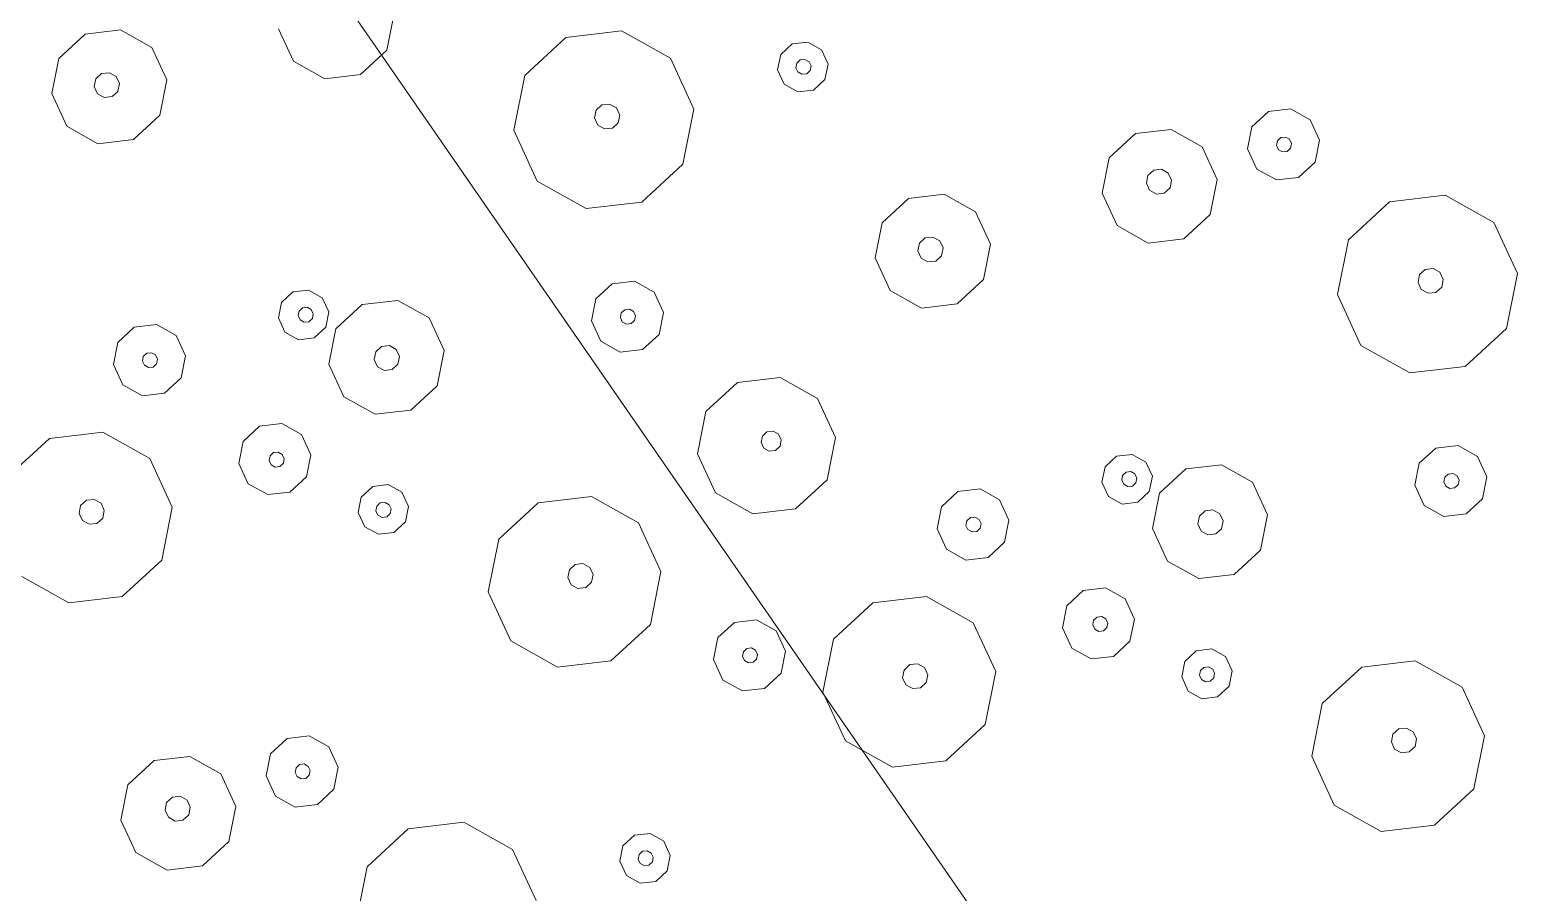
# Model space of a CAD drawing. Header units: metres. Extents: x -2858 to 512, y -1995 to 1252.
# Drawn here: x -475.796 to -472.506, y -135.746 to -133.844 of the extents above; entities that cross this region are included whole.
import ezdxf

# ---------------------------------------------------------------- set-up
doc = ezdxf.new("R2010")
doc.units = ezdxf.units.M
doc.layers.add('Calque commun', color=7, linetype='Continuous')

# ---------------------------------------------------------------- blocks, each defined once
blk = doc.blocks.new('pattern')
at = {"layer": 'Calque commun', "color": 54, "linetype": 'Continuous', "lineweight": 9}
for p, q in [((63.6463, 65.0178), (63.7485, 65.0782)), ((63.7485, 65.0782), (63.8666, 65.0669)), ((63.8666, 65.0669), (63.9555, 64.9884)), ((63.5991, 64.909), (63.6463, 65.0178)), ((63.9555, 64.9884), (63.9813, 64.8726)), ((63.7512, 64.9106), (63.7661, 64.9194)), ((63.7661, 64.9194), (63.7834, 64.9178)), ((63.7834, 64.9178), (63.7963, 64.9063)), ((63.6249, 64.7931), (63.5991, 64.909)), ((63.7444, 64.8948), (63.7512, 64.9106)), ((63.7481, 64.8779), (63.7444, 64.8948)), ((63.8001, 64.8894), (63.7932, 64.8736)), ((63.7963, 64.9063), (63.8001, 64.8894)), ((63.7611, 64.8664), (63.7481, 64.8779)), ((63.7783, 64.8648), (63.7611, 64.8664)), ((63.7932, 64.8736), (63.7783, 64.8648)), ((63.9813, 64.8726), (63.9341, 64.7637)), ((63.7138, 64.7146), (63.6249, 64.7931)), ((63.9341, 64.7637), (63.832, 64.7034)), ((63.832, 64.7034), (63.7138, 64.7146)), ((63.2166, 64.6405), (63.2592, 64.6656)), ((63.2592, 64.6656), (63.3084, 64.6609)), ((63.3084, 64.6609), (63.3455, 64.6282)), ((63.197, 64.5951), (63.2166, 64.6405)), ((63.3455, 64.6282), (63.3562, 64.5799)), ((63.2077, 64.5469), (63.197, 64.5951)), ((63.2592, 64.59), (63.2633, 64.5995)), ((63.2614, 64.5798), (63.2592, 64.59)), ((63.2633, 64.5995), (63.2722, 64.6048)), ((63.2722, 64.6048), (63.2826, 64.6038)), ((63.2826, 64.6038), (63.2903, 64.5969)), ((63.2926, 64.5868), (63.2885, 64.5773)), ((63.2903, 64.5969), (63.2926, 64.5868)), ((63.2692, 64.573), (63.2614, 64.5798)), ((63.2795, 64.572), (63.2692, 64.573)), ((63.2885, 64.5773), (63.2795, 64.572)), ((63.3562, 64.5799), (63.3366, 64.5346)), ((63.2448, 64.5141), (63.2077, 64.5469)), ((63.3366, 64.5346), (63.294, 64.5094)), ((63.9109, 64.5069), (63.9407, 64.5245)), ((63.9407, 64.5245), (63.9752, 64.5212)), ((63.9752, 64.5212), (64.0011, 64.4983)), ((63.294, 64.5094), (63.2448, 64.5141)), ((63.8972, 64.4752), (63.9109, 64.5069)), ((63.9407, 64.4819), (63.9497, 64.4872)), ((63.9497, 64.4872), (63.96, 64.4862)), ((63.96, 64.4862), (63.9678, 64.4793)), ((64.0011, 64.4983), (64.0087, 64.4645)), ((62.8376, 64.3913), (62.944, 64.4541)), ((62.944, 64.4541), (63.0671, 64.4424)), ((63.9047, 64.4414), (63.8972, 64.4752)), ((63.9366, 64.4724), (63.9407, 64.4819)), ((63.9389, 64.4623), (63.9366, 64.4724)), ((63.9467, 64.4554), (63.9389, 64.4623)), ((63.957, 64.4544), (63.9467, 64.4554)), ((63.9659, 64.4597), (63.957, 64.4544)), ((63.9701, 64.4692), (63.9659, 64.4597)), ((63.9678, 64.4793), (63.9701, 64.4692)), ((64.0087, 64.4645), (63.9949, 64.4328)), ((63.0671, 64.4424), (63.1597, 64.3606)), ((63.9306, 64.4185), (63.9047, 64.4414)), ((63.9949, 64.4328), (63.9651, 64.4152)), ((62.7884, 64.2779), (62.8376, 64.3913)), ((63.9651, 64.4152), (63.9306, 64.4185)), ((63.1597, 64.3606), (63.1866, 64.2399)), ((63.6022, 64.3359), (63.6703, 64.3761)), ((63.6703, 64.3761), (63.7491, 64.3686)), ((63.7491, 64.3686), (63.8084, 64.3162)), ((63.5707, 64.2633), (63.6022, 64.3359)), ((63.8084, 64.3162), (63.8256, 64.239)), ((63.9699, 64.2702), (64.0125, 64.2953)), ((64.0125, 64.2953), (64.0617, 64.2907)), ((64.0617, 64.2907), (64.0988, 64.2579)), ((62.8153, 64.1572), (62.7884, 64.2779)), ((62.9496, 64.2622), (62.9565, 64.278)), ((62.9534, 64.2453), (62.9496, 64.2622)), ((62.9565, 64.278), (62.9714, 64.2868)), ((62.9714, 64.2868), (62.9886, 64.2852)), ((62.9886, 64.2852), (63.0016, 64.2737)), ((63.0054, 64.2568), (62.9985, 64.241)), ((63.0016, 64.2737), (63.0054, 64.2568)), ((63.5879, 64.1861), (63.5707, 64.2633)), ((63.671, 64.2556), (63.6779, 64.2715)), ((63.6747, 64.2387), (63.671, 64.2556)), ((63.6779, 64.2715), (63.6928, 64.2803)), ((63.6928, 64.2803), (63.71, 64.2786)), ((63.71, 64.2786), (63.723, 64.2672)), ((63.723, 64.2672), (63.7267, 64.2503)), ((63.9503, 64.2249), (63.9699, 64.2702)), ((64.0988, 64.2579), (64.1096, 64.2097)), ((62.9664, 64.2338), (62.9534, 64.2453)), ((62.9836, 64.2322), (62.9664, 64.2338)), ((62.9985, 64.241), (62.9836, 64.2322)), ((63.1866, 64.2399), (63.1374, 64.1265)), ((63.6877, 64.2272), (63.6747, 64.2387)), ((63.7049, 64.2256), (63.6877, 64.2272)), ((63.7198, 64.2344), (63.7049, 64.2256)), ((63.7267, 64.2503), (63.7198, 64.2344)), ((63.8256, 64.239), (63.7941, 64.1664)), ((63.961, 64.1766), (63.9503, 64.2249)), ((64.0112, 64.2227), (64.0153, 64.2322)), ((64.0134, 64.2125), (64.0112, 64.2227)), ((64.0153, 64.2322), (64.0242, 64.2375)), ((64.0242, 64.2375), (64.0346, 64.2365)), ((64.0346, 64.2365), (64.0424, 64.2296)), ((64.0424, 64.2296), (64.0446, 64.2195)), ((64.0212, 64.2057), (64.0134, 64.2125)), ((64.0315, 64.2047), (64.0212, 64.2057)), ((64.0405, 64.2099), (64.0315, 64.2047)), ((64.0446, 64.2195), (64.0405, 64.2099)), ((64.1096, 64.2097), (64.0899, 64.1643)), ((62.908, 64.0754), (62.8153, 64.1572)), ((63.6472, 64.1337), (63.5879, 64.1861)), ((63.7941, 64.1664), (63.726, 64.1262)), ((63.9981, 64.1439), (63.961, 64.1766)), ((64.0899, 64.1643), (64.0473, 64.1392)), ((64.2603, 64.1194), (64.3625, 64.1797)), ((64.3625, 64.1797), (64.4806, 64.1685)), ((64.4806, 64.1685), (64.5696, 64.09)), ((63.1374, 64.1265), (63.031, 64.0637)), ((63.726, 64.1262), (63.6472, 64.1337)), ((64.0473, 64.1392), (63.9981, 64.1439)), ((63.7085, 64.0894), (63.7383, 64.107)), ((63.7383, 64.107), (63.7728, 64.1037)), ((63.7728, 64.1037), (63.7987, 64.0808)), ((64.2131, 64.0106), (64.2603, 64.1194)), ((63.031, 64.0637), (62.908, 64.0754)), ((63.6948, 64.0576), (63.7085, 64.0894)), ((63.7304, 64.0573), (63.7346, 64.0668)), ((63.7346, 64.0668), (63.7435, 64.0721)), ((63.7435, 64.0721), (63.7538, 64.0711)), ((63.7538, 64.0711), (63.7616, 64.0642)), ((63.7616, 64.0642), (63.7639, 64.0541)), ((63.7987, 64.0808), (63.8063, 64.047)), ((64.5696, 64.09), (64.5954, 63.9741)), ((63.7023, 64.0238), (63.6948, 64.0576)), ((63.7327, 64.0471), (63.7304, 64.0573)), ((63.7405, 64.0402), (63.7327, 64.0471)), ((63.7508, 64.0393), (63.7405, 64.0402)), ((63.7597, 64.0445), (63.7508, 64.0393)), ((63.7639, 64.0541), (63.7597, 64.0445)), ((63.8063, 64.047), (63.7925, 64.0152)), ((63.7282, 64.0009), (63.7023, 64.0238)), ((63.7627, 63.9977), (63.7282, 64.0009)), ((63.7925, 64.0152), (63.7627, 63.9977)), ((64.2389, 63.8947), (64.2131, 64.0106)), ((64.3584, 63.9963), (64.3653, 64.0122)), ((64.3622, 63.9795), (64.3584, 63.9963)), ((64.3653, 64.0122), (64.3802, 64.021)), ((64.3802, 64.021), (64.3974, 64.0194)), ((64.3974, 64.0194), (64.4104, 64.0079)), ((64.4104, 64.0079), (64.4142, 63.991)), ((64.3751, 63.968), (64.3622, 63.9795)), ((64.3924, 63.9664), (64.3751, 63.968)), ((64.4073, 63.9752), (64.3924, 63.9664)), ((64.4142, 63.991), (64.4073, 63.9752)), ((64.5954, 63.9741), (64.5482, 63.8653)), ((63.9919, 63.9184), (64.0344, 63.9435)), ((64.0344, 63.9435), (64.0837, 63.9388)), ((64.0837, 63.9388), (64.1207, 63.9061)), ((62.91, 63.8697), (62.9526, 63.8949)), ((62.9526, 63.8949), (63.0018, 63.8902)), ((63.9722, 63.873), (63.9919, 63.9184)), ((64.1207, 63.9061), (64.1315, 63.8578)), ((64.3279, 63.8162), (64.2389, 63.8947)), ((62.8903, 63.8244), (62.91, 63.8697)), ((63.0018, 63.8902), (63.0388, 63.8574)), ((63.9829, 63.8247), (63.9722, 63.873)), ((64.0344, 63.8679), (64.0385, 63.8774)), ((64.0367, 63.8577), (64.0344, 63.8679)), ((64.0385, 63.8774), (64.0475, 63.8827)), ((64.0475, 63.8827), (64.0578, 63.8817)), ((64.0578, 63.8817), (64.0656, 63.8748)), ((64.0678, 63.8647), (64.0637, 63.8552)), ((64.0656, 63.8748), (64.0678, 63.8647)), ((64.5482, 63.8653), (64.446, 63.8049)), ((65.0416, 63.8545), (65.0714, 63.8721)), ((65.0714, 63.8721), (65.1058, 63.8688)), ((65.1058, 63.8688), (65.1318, 63.8459)), ((62.9525, 63.8192), (62.9566, 63.8288)), ((62.9566, 63.8288), (62.9656, 63.834)), ((62.9656, 63.834), (62.9759, 63.8331)), ((62.9759, 63.8331), (62.9837, 63.8262)), ((63.0388, 63.8574), (63.0496, 63.8092)), ((64.0444, 63.8509), (64.0367, 63.8577)), ((64.0548, 63.8499), (64.0444, 63.8509)), ((64.0637, 63.8552), (64.0548, 63.8499)), ((64.1315, 63.8578), (64.1118, 63.8125)), ((65.0278, 63.8227), (65.0416, 63.8545)), ((65.0656, 63.8199), (65.0697, 63.8294)), ((65.0697, 63.8294), (65.0786, 63.8347)), ((65.0786, 63.8347), (65.089, 63.8337)), ((65.089, 63.8337), (65.0968, 63.8268)), ((65.1318, 63.8459), (65.1393, 63.8121)), ((62.9011, 63.7761), (62.8903, 63.8244)), ((62.9548, 63.8091), (62.9525, 63.8192)), ((62.9625, 63.8022), (62.9548, 63.8091)), ((62.9729, 63.8012), (62.9625, 63.8022)), ((62.9818, 63.8065), (62.9729, 63.8012)), ((62.986, 63.8161), (62.9818, 63.8065)), ((62.9837, 63.8262), (62.986, 63.8161)), ((63.0496, 63.8092), (63.0299, 63.7638)), ((63.125, 63.7594), (63.1932, 63.7996)), ((63.1932, 63.7996), (63.2719, 63.7921)), ((64.02, 63.792), (63.9829, 63.8247)), ((64.1118, 63.8125), (64.0692, 63.7873)), ((64.446, 63.8049), (64.3279, 63.8162)), ((65.0353, 63.7889), (65.0278, 63.8227)), ((65.0678, 63.8097), (65.0656, 63.8199)), ((65.0756, 63.8029), (65.0678, 63.8097)), ((65.0859, 63.8019), (65.0756, 63.8029)), ((65.0949, 63.8071), (65.0859, 63.8019)), ((65.099, 63.8167), (65.0949, 63.8071)), ((65.0968, 63.8268), (65.099, 63.8167)), ((65.1393, 63.8121), (65.1255, 63.7803)), ((62.9381, 63.7434), (62.9011, 63.7761)), ((63.0299, 63.7638), (62.9873, 63.7387)), ((63.2719, 63.7921), (63.3312, 63.7397)), ((64.0692, 63.7873), (64.02, 63.792)), ((64.5362, 63.7434), (64.5788, 63.7685)), ((64.5788, 63.7685), (64.628, 63.7639)), ((64.628, 63.7639), (64.665, 63.7311)), ((65.0613, 63.766), (65.0353, 63.7889)), ((65.0957, 63.7627), (65.0613, 63.766)), ((65.1255, 63.7803), (65.0957, 63.7627)), ((62.9873, 63.7387), (62.9381, 63.7434)), ((63.0936, 63.6868), (63.125, 63.7594)), ((63.3312, 63.7397), (63.3484, 63.6625)), ((64.5165, 63.698), (64.5362, 63.7434)), ((64.665, 63.7311), (64.6758, 63.6829)), ((64.5273, 63.6498), (64.5165, 63.698)), ((64.5787, 63.6929), (64.5828, 63.7024)), ((64.5828, 63.7024), (64.5918, 63.7077)), ((64.5918, 63.7077), (64.6021, 63.7067)), ((64.6021, 63.7067), (64.6099, 63.6999)), ((64.6099, 63.6999), (64.6122, 63.6897)), ((65.2641, 63.5867), (65.3133, 63.7001)), ((63.1108, 63.6096), (63.0936, 63.6868)), ((63.1866, 63.6694), (63.1934, 63.6853)), ((63.1903, 63.6525), (63.1866, 63.6694)), ((63.1934, 63.6853), (63.2083, 63.6941)), ((63.2083, 63.6941), (63.2256, 63.6924)), ((63.2256, 63.6924), (63.2385, 63.681)), ((63.2423, 63.6641), (63.2354, 63.6482)), ((63.2385, 63.681), (63.2423, 63.6641)), ((64.581, 63.6828), (64.5787, 63.6929)), ((64.5887, 63.6759), (64.581, 63.6828)), ((64.5991, 63.6749), (64.5887, 63.6759)), ((64.608, 63.6802), (64.5991, 63.6749)), ((64.6122, 63.6897), (64.608, 63.6802)), ((64.6758, 63.6829), (64.6561, 63.6375)), ((63.2033, 63.6411), (63.1903, 63.6525)), ((63.2205, 63.6394), (63.2033, 63.6411)), ((63.2354, 63.6482), (63.2205, 63.6394)), ((63.3484, 63.6625), (63.3169, 63.5899)), ((64.5643, 63.6171), (64.5273, 63.6498)), ((64.6561, 63.6375), (64.6135, 63.6124)), ((63.1701, 63.5572), (63.1108, 63.6096)), ((64.6135, 63.6124), (64.5643, 63.6171)), ((63.3169, 63.5899), (63.2488, 63.5497)), ((65.291, 63.4661), (65.2641, 63.5867)), ((63.2488, 63.5497), (63.1701, 63.5572)), ((64.1112, 63.5114), (64.193, 63.5597)), ((64.193, 63.5597), (64.2875, 63.5507)), ((64.2875, 63.5507), (64.3587, 63.4878)), ((63.5656, 63.4818), (63.6337, 63.522)), ((63.6337, 63.522), (63.7125, 63.5145)), ((63.7125, 63.5145), (63.7718, 63.4621)), ((64.0735, 63.4243), (64.1112, 63.5114)), ((63.5341, 63.4092), (63.5656, 63.4818)), ((64.3587, 63.4878), (64.3793, 63.3952)), ((64.5888, 63.4215), (64.691, 63.4818)), ((64.691, 63.4818), (64.8091, 63.4706)), ((64.8091, 63.4706), (64.898, 63.392)), ((65.3836, 63.3843), (65.291, 63.4661)), ((63.7718, 63.4621), (63.789, 63.3849)), ((65.6131, 63.4354), (65.5067, 63.3725)), ((63.5513, 63.332), (63.5341, 63.4092)), ((63.6346, 63.3934), (63.6414, 63.4092)), ((63.6414, 63.4092), (63.6564, 63.418)), ((63.6564, 63.418), (63.6736, 63.4164)), ((63.6736, 63.4164), (63.6866, 63.4049)), ((63.6866, 63.4049), (63.6903, 63.3881)), ((64.0941, 63.3317), (64.0735, 63.4243)), ((64.1897, 63.413), (64.1952, 63.4257)), ((64.1927, 63.3994), (64.1897, 63.413)), ((64.1952, 63.4257), (64.2071, 63.4327)), ((64.2071, 63.4327), (64.2209, 63.4314)), ((64.2209, 63.4314), (64.2313, 63.4222)), ((64.2343, 63.4087), (64.2288, 63.396)), ((64.2313, 63.4222), (64.2343, 63.4087)), ((64.5416, 63.3126), (64.5888, 63.4215)), ((63.6383, 63.3765), (63.6346, 63.3934)), ((63.6513, 63.365), (63.6383, 63.3765)), ((63.6834, 63.3722), (63.6685, 63.3634)), ((63.6903, 63.3881), (63.6834, 63.3722)), ((63.789, 63.3849), (63.7575, 63.3124)), ((64.2031, 63.3903), (64.1927, 63.3994)), ((64.2169, 63.389), (64.2031, 63.3903)), ((64.2288, 63.396), (64.2169, 63.389)), ((64.3793, 63.3952), (64.3415, 63.3081)), ((64.898, 63.392), (64.9238, 63.2762)), ((65.5067, 63.3725), (65.3836, 63.3843)), ((63.6685, 63.3634), (63.6513, 63.365)), ((63.6106, 63.2796), (63.5513, 63.332)), ((63.7575, 63.3124), (63.6894, 63.2721)), ((64.1653, 63.2688), (64.0941, 63.3317)), ((64.3415, 63.3081), (64.2598, 63.2598)), ((64.5674, 63.1968), (64.5416, 63.3126)), ((64.6869, 63.2984), (64.6937, 63.3143)), ((64.6937, 63.3143), (64.7086, 63.3231)), ((64.7086, 63.3231), (64.7259, 63.3214)), ((64.7259, 63.3214), (64.7388, 63.31)), ((64.7388, 63.31), (64.7426, 63.2931)), ((63.6894, 63.2721), (63.6106, 63.2796)), ((64.2598, 63.2598), (64.1653, 63.2688)), ((64.6906, 63.2815), (64.6869, 63.2984)), ((64.7036, 63.2701), (64.6906, 63.2815)), ((64.7208, 63.2684), (64.7036, 63.2701)), ((64.7357, 63.2772), (64.7208, 63.2684)), ((64.7426, 63.2931), (64.7357, 63.2772)), ((64.9238, 63.2762), (64.8766, 63.1673)), ((65.3857, 63.1786), (65.4282, 63.2037)), ((65.4282, 63.2037), (65.4774, 63.199)), ((64.6563, 63.1182), (64.5674, 63.1968)), ((65.366, 63.1332), (65.3857, 63.1786)), ((65.4774, 63.199), (65.5145, 63.1663)), ((64.8766, 63.1673), (64.7745, 63.107)), ((65.4282, 63.1281), (65.4323, 63.1376)), ((65.4323, 63.1376), (65.4413, 63.1429)), ((65.4413, 63.1429), (65.4516, 63.1419)), ((65.4516, 63.1419), (65.4594, 63.135)), ((65.5145, 63.1663), (65.5253, 63.118)), ((64.7745, 63.107), (64.6563, 63.1182)), ((65.3767, 63.0849), (65.366, 63.1332)), ((65.4304, 63.1179), (65.4282, 63.1281)), ((65.4382, 63.1111), (65.4304, 63.1179)), ((65.4486, 63.1101), (65.4382, 63.1111)), ((65.4575, 63.1154), (65.4486, 63.1101)), ((65.4616, 63.1249), (65.4575, 63.1154)), ((65.4594, 63.135), (65.4616, 63.1249)), ((65.5253, 63.118), (65.5056, 63.0727)), ((65.6007, 63.0682), (65.6688, 63.1084)), ((65.6688, 63.1084), (65.7476, 63.1009)), ((65.4138, 63.0522), (65.3767, 63.0849)), ((65.5056, 63.0727), (65.463, 63.0475)), ((65.7476, 63.1009), (65.8069, 63.0486)), ((64.1395, 62.9987), (64.1591, 63.0441)), ((64.1591, 63.0441), (64.2017, 63.0693)), ((64.2017, 63.0693), (64.2509, 63.0646)), ((64.2509, 63.0646), (64.288, 63.0318)), ((65.463, 63.0475), (65.4138, 63.0522)), ((65.5692, 62.9956), (65.6007, 63.0682)), ((65.8069, 63.0486), (65.8241, 62.9713)), ((64.2058, 63.0032), (64.2147, 63.0084)), ((64.2147, 63.0084), (64.2251, 63.0074)), ((64.2251, 63.0074), (64.2328, 63.0006)), ((64.288, 63.0318), (64.2987, 62.9836)), ((64.1502, 62.9505), (64.1395, 62.9987)), ((64.2017, 62.9936), (64.2058, 63.0032)), ((64.2039, 62.9835), (64.2017, 62.9936)), ((64.2117, 62.9766), (64.2039, 62.9835)), ((64.222, 62.9756), (64.2117, 62.9766)), ((64.231, 62.9809), (64.222, 62.9756)), ((64.2351, 62.9904), (64.231, 62.9809)), ((64.2328, 63.0006), (64.2351, 62.9904)), ((64.2987, 62.9836), (64.2791, 62.9382)), ((65.5864, 62.9184), (65.5692, 62.9956)), ((65.6622, 62.9783), (65.6691, 62.9941)), ((65.666, 62.9614), (65.6622, 62.9783)), ((65.6691, 62.9941), (65.684, 63.0029)), ((65.684, 63.0029), (65.7012, 63.0013)), ((65.7012, 63.0013), (65.7142, 62.9898)), ((65.718, 62.9729), (65.7111, 62.9571)), ((65.7142, 62.9898), (65.718, 62.9729)), ((63.4946, 62.9175), (63.5084, 62.9493)), ((63.5084, 62.9493), (63.5382, 62.9669)), ((63.5382, 62.9669), (63.5726, 62.9636)), ((63.5726, 62.9636), (63.5986, 62.9407)), ((63.5986, 62.9407), (63.6061, 62.9069)), ((64.1873, 62.9178), (64.1502, 62.9505)), ((65.679, 62.9499), (65.666, 62.9614)), ((65.6962, 62.9483), (65.679, 62.9499)), ((65.7111, 62.9571), (65.6962, 62.9483)), ((65.8241, 62.9713), (65.7926, 62.8988)), ((63.5021, 62.8837), (63.4946, 62.9175)), ((63.5324, 62.9147), (63.5365, 62.9242)), ((63.5346, 62.9045), (63.5324, 62.9147)), ((63.5365, 62.9242), (63.5455, 62.9295)), ((63.5455, 62.9295), (63.5558, 62.9285)), ((63.5558, 62.9285), (63.5636, 62.9216)), ((63.5658, 62.9115), (63.5617, 62.902)), ((63.5636, 62.9216), (63.5658, 62.9115)), ((63.6061, 62.9069), (63.5923, 62.8751)), ((64.2365, 62.9131), (64.1873, 62.9178)), ((64.2791, 62.9382), (64.2365, 62.9131)), ((64.8397, 62.8788), (64.8534, 62.9105)), ((64.8534, 62.9105), (64.8832, 62.9281)), ((64.8832, 62.9281), (64.9177, 62.9249)), ((64.9177, 62.9249), (64.9436, 62.9019)), ((65.6457, 62.866), (65.5864, 62.9184)), ((63.5281, 62.8608), (63.5021, 62.8837)), ((63.5424, 62.8977), (63.5346, 62.9045)), ((63.5528, 62.8967), (63.5424, 62.8977)), ((63.5617, 62.902), (63.5528, 62.8967)), ((63.5923, 62.8751), (63.5625, 62.8575)), ((64.8472, 62.845), (64.8397, 62.8788)), ((64.8791, 62.876), (64.8832, 62.8856)), ((64.8814, 62.8659), (64.8791, 62.876)), ((64.8832, 62.8856), (64.8922, 62.8908)), ((64.8922, 62.8908), (64.9025, 62.8899)), ((64.9025, 62.8899), (64.9103, 62.883)), ((64.9103, 62.883), (64.9126, 62.8728)), ((64.9436, 62.9019), (64.9512, 62.8682)), ((65.7926, 62.8988), (65.7245, 62.8585)), ((63.5625, 62.8575), (63.5281, 62.8608)), ((63.7801, 62.7949), (63.8865, 62.8578)), ((63.8865, 62.8578), (64.0096, 62.846)), ((64.0096, 62.846), (64.1022, 62.7642)), ((64.8731, 62.8221), (64.8472, 62.845)), ((64.8892, 62.859), (64.8814, 62.8659)), ((64.8995, 62.858), (64.8892, 62.859)), ((64.9084, 62.8633), (64.8995, 62.858)), ((64.9126, 62.8728), (64.9084, 62.8633)), ((64.9512, 62.8682), (64.9374, 62.8364)), ((65.7245, 62.8585), (65.6457, 62.866)), ((64.9076, 62.8188), (64.8731, 62.8221)), ((64.9374, 62.8364), (64.9076, 62.8188)), ((63.7309, 62.6815), (63.7801, 62.7949)), ((64.5447, 62.7395), (64.6128, 62.7797)), ((64.6128, 62.7797), (64.6916, 62.7722)), ((64.1022, 62.7642), (64.1291, 62.6436)), ((64.6916, 62.7722), (64.7509, 62.7198)), ((64.5132, 62.6669), (64.5447, 62.7395)), ((64.7509, 62.7198), (64.7681, 62.6426)), ((63.7578, 62.5609), (63.7309, 62.6815)), ((63.8921, 62.6658), (63.899, 62.6817)), ((63.899, 62.6817), (63.9139, 62.6905)), ((63.9139, 62.6905), (63.9311, 62.6888)), ((63.9311, 62.6888), (63.9441, 62.6774)), ((63.9441, 62.6774), (63.9479, 62.6605)), ((64.6204, 62.6751), (64.6353, 62.6839)), ((64.6353, 62.6839), (64.6525, 62.6823)), ((64.6525, 62.6823), (64.6655, 62.6708)), ((64.9124, 62.6739), (64.955, 62.699)), ((64.955, 62.699), (65.0042, 62.6943)), ((65.0042, 62.6943), (65.0413, 62.6616)), ((63.8959, 62.6489), (63.8921, 62.6658)), ((63.9089, 62.6374), (63.8959, 62.6489)), ((63.941, 62.6446), (63.9261, 62.6358)), ((63.9479, 62.6605), (63.941, 62.6446)), ((64.1291, 62.6436), (64.0799, 62.5302)), ((64.5304, 62.5897), (64.5132, 62.6669)), ((64.6135, 62.6592), (64.6204, 62.6751)), ((64.6172, 62.6423), (64.6135, 62.6592)), ((64.6692, 62.6539), (64.6623, 62.638)), ((64.6655, 62.6708), (64.6692, 62.6539)), ((64.8928, 62.6285), (64.9124, 62.6739)), ((65.0413, 62.6616), (65.052, 62.6133)), ((63.9261, 62.6358), (63.9089, 62.6374)), ((64.6302, 62.6309), (64.6172, 62.6423)), ((64.6474, 62.6292), (64.6302, 62.6309)), ((64.6623, 62.638), (64.6474, 62.6292)), ((64.7681, 62.6426), (64.7366, 62.5701)), ((64.9035, 62.5802), (64.8928, 62.6285)), ((64.9537, 62.6263), (64.9578, 62.6358)), ((64.9559, 62.6162), (64.9537, 62.6263)), ((64.9637, 62.6093), (64.9559, 62.6162)), ((64.9578, 62.6358), (64.9667, 62.6411)), ((64.9667, 62.6411), (64.9771, 62.6401)), ((64.983, 62.6136), (64.974, 62.6083)), ((64.9771, 62.6401), (64.9849, 62.6332)), ((64.9871, 62.6231), (64.983, 62.6136)), ((64.9849, 62.6332), (64.9871, 62.6231)), ((65.052, 62.6133), (65.0324, 62.568)), ((64.5897, 62.5373), (64.5304, 62.5897)), ((64.9406, 62.5475), (64.9035, 62.5802)), ((64.974, 62.6083), (64.9637, 62.6093)), ((65.2028, 62.5231), (65.305, 62.5834)), ((65.305, 62.5834), (65.4231, 62.5721)), ((63.8505, 62.4791), (63.7578, 62.5609)), ((64.7366, 62.5701), (64.6685, 62.5298)), ((64.9898, 62.5428), (64.9406, 62.5475)), ((65.0324, 62.568), (64.9898, 62.5428)), ((65.4231, 62.5721), (65.5121, 62.4936)), ((64.0799, 62.5302), (63.9735, 62.4673)), ((64.6685, 62.5298), (64.5897, 62.5373)), ((65.1556, 62.4142), (65.2028, 62.5231)), ((63.9735, 62.4673), (63.8505, 62.4791)), ((64.6373, 62.4613), (64.651, 62.493)), ((64.651, 62.493), (64.6808, 62.5106)), ((64.6808, 62.5106), (64.7153, 62.5073)), ((64.7153, 62.5073), (64.7412, 62.4844)), ((64.7412, 62.4844), (64.7488, 62.4506)), ((65.5121, 62.4936), (65.5379, 62.3778)), ((64.6448, 62.4275), (64.6373, 62.4613)), ((64.6729, 62.4609), (64.6771, 62.4704)), ((64.6752, 62.4508), (64.6729, 62.4609)), ((64.683, 62.4439), (64.6752, 62.4508)), ((64.6771, 62.4704), (64.686, 62.4757)), ((64.686, 62.4757), (64.6963, 62.4747)), ((64.7022, 62.4482), (64.6933, 62.4429)), ((64.6963, 62.4747), (64.7041, 62.4678)), ((64.7064, 62.4577), (64.7022, 62.4482)), ((64.7041, 62.4678), (64.7064, 62.4577)), ((64.7488, 62.4506), (64.735, 62.4189)), ((64.6707, 62.4046), (64.6448, 62.4275)), ((64.6933, 62.4429), (64.683, 62.4439)), ((64.735, 62.4189), (64.7052, 62.4013)), ((65.1814, 62.2984), (65.1556, 62.4142)), ((65.3009, 62.4), (65.3078, 62.4159)), ((65.3078, 62.4159), (65.3227, 62.4247)), ((65.3227, 62.4247), (65.3399, 62.423)), ((65.3399, 62.423), (65.3529, 62.4116)), ((64.7052, 62.4013), (64.6707, 62.4046)), ((65.3047, 62.3831), (65.3009, 62.4)), ((65.3176, 62.3716), (65.3047, 62.3831)), ((65.3567, 62.3947), (65.3498, 62.3788)), ((65.3529, 62.4116), (65.3567, 62.3947)), ((65.3349, 62.37), (65.3176, 62.3716)), ((65.3498, 62.3788), (65.3349, 62.37)), ((64.9147, 62.2767), (64.9344, 62.322)), ((64.9344, 62.322), (64.9769, 62.3472)), ((64.9769, 62.3472), (65.0262, 62.3425)), ((65.0262, 62.3425), (65.0632, 62.3097)), ((64.981, 62.2811), (64.99, 62.2863)), ((64.99, 62.2863), (65.0003, 62.2853)), ((65.0003, 62.2853), (65.0081, 62.2785)), ((65.0632, 62.3097), (65.074, 62.2615)), ((65.2704, 62.2198), (65.1814, 62.2984)), ((64.9254, 62.2284), (64.9147, 62.2767)), ((64.9769, 62.2715), (64.981, 62.2811)), ((64.9791, 62.2614), (64.9769, 62.2715)), ((64.9869, 62.2545), (64.9791, 62.2614)), ((64.9973, 62.2535), (64.9869, 62.2545)), ((65.0062, 62.2588), (64.9973, 62.2535)), ((65.0103, 62.2683), (65.0062, 62.2588)), ((65.0081, 62.2785), (65.0103, 62.2683)), ((65.074, 62.2615), (65.0543, 62.2161)), ((64.9625, 62.1957), (64.9254, 62.2284)), ((65.0543, 62.2161), (65.0117, 62.191)), ((65.3885, 62.2086), (65.2704, 62.2198)), ((64.0675, 62.163), (64.1357, 62.2032)), ((64.1357, 62.2032), (64.2144, 62.1957)), ((64.2144, 62.1957), (64.2737, 62.1434)), ((65.0117, 62.191), (64.9625, 62.1957)), ((64.2737, 62.1434), (64.2909, 62.0661)), ((64.2909, 62.0661), (64.2594, 61.9936)), ((64.5081, 61.8854), (64.5762, 61.9256)), ((64.5762, 61.9256), (64.655, 61.9181)), ((64.655, 61.9181), (64.7143, 61.8658)), ((64.4766, 61.8129), (64.5081, 61.8854)), ((64.7143, 61.8658), (64.7315, 61.7886)), ((64.5839, 61.8129), (64.5988, 61.8217)), ((64.5988, 61.8217), (64.6161, 61.82)), ((64.4938, 61.7356), (64.4766, 61.8129)), ((64.5771, 61.797), (64.5839, 61.8129)), ((64.5808, 61.7801), (64.5771, 61.797)), ((64.6161, 61.82), (64.6291, 61.8086)), ((64.6328, 61.7917), (64.6259, 61.7758)), ((64.6291, 61.8086), (64.6328, 61.7917)), ((64.7315, 61.7886), (64.7, 61.716)), ((64.5938, 61.7687), (64.5808, 61.7801)), ((64.611, 61.767), (64.5938, 61.7687)), ((64.6259, 61.7758), (64.611, 61.767)), ((64.5531, 61.6833), (64.4938, 61.7356)), ((64.7, 61.716), (64.6319, 61.6758)), ((64.6319, 61.6758), (64.5531, 61.6833))]:
    blk.add_line(p, q, dxfattribs=at)
at = {"layer": 'Calque commun', "color": 7, "linetype": 'Continuous', "lineweight": 9}
mesh = blk.add_polyface(dxfattribs=at)
corners = [(70.8497, 113.5412), (53.8349, 19.1692), (74.7282, 106.3237), (76.0435, 113.5984), (74.769, 106.1763), (58.8077, 18.2701), (114.1703, 105.207), (114.1703, 98.5387)]
mesh.append_faces([[corners[k] for k in face] for face in [(3, 4, 6)]], dxfattribs={"vtx0": -1, "vtx1": -1, "color": 7})
mesh.append_faces([[corners[k] for k in face] for face in [(3, 2, 4)]], dxfattribs={"vtx0": -1, "vtx2": -1, "color": 7})
mesh.append_faces([[corners[k] for k in face] for face in [(5, 2, 1)]], dxfattribs={"vtx1": -1, "color": 7})
mesh.append_faces([[corners[k] for k in face] for face in [(0, 1, 2), (3, 0, 2)]], dxfattribs={"vtx1": -1, "vtx2": -1, "color": 7})
mesh.append_faces([[corners[k] for k in face] for face in [(4, 7, 6)]], dxfattribs={"vtx2": -1, "color": 7})

msp = doc.modelspace()

# ---------------------------------------------------------------- block references
at = {"layer": 'Calque commun', "color": 0, "linetype": 'ByBlock', "lineweight": -2, "rotation": 228.1617603435354}
msp.add_blockref('pattern', (-478.5712, -44.6144), dxfattribs=at)

doc.saveas('drawing.dxf')
